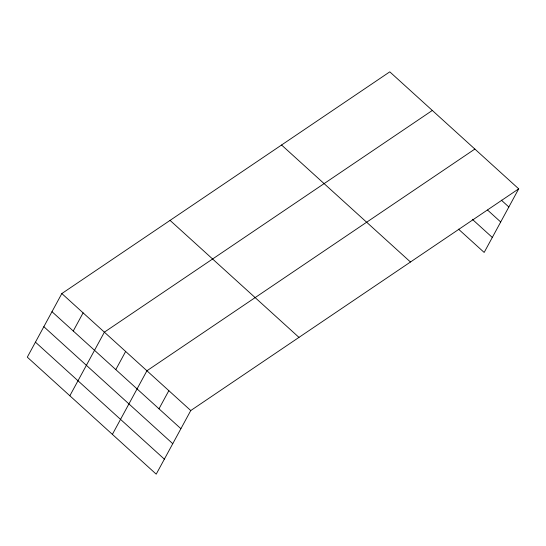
<?xml version="1.0" encoding="UTF-8"?>
<svg xmlns="http://www.w3.org/2000/svg" width="546" height="546" viewBox="0 0 546 546"><rect width="100%" height="100%" fill="white"/><g stroke="black" fill="none" stroke-linecap="round" stroke-linejoin="round"><path stroke-width="0.82" d="M61.834 293.557L27.3 357.159L156.217 474.153L190.759 410.551L518.7 188.841L389.783 71.847L61.834 293.557L190.759 410.551M73.26 330.999L83.108 312.858M69.847 395.768L104.382 332.166L432.323 110.449M115.8 369.608L125.648 351.467M112.387 434.377L146.922 370.768L474.87 149.058M158.988 408.804L168.837 390.663M518.7 188.841L484.166 252.443L458.49 229.149M501.337 200.164L508.852 206.982M487.551 210.053L500.702 221.983M472.27 219.26L492.308 237.442M281.559 145.011L410.476 262.005M170.059 220.393L298.976 337.387M51.986 311.698L180.903 428.692M43.837 326.699L172.761 443.693M35.449 342.158L164.366 459.152"/></g></svg>
